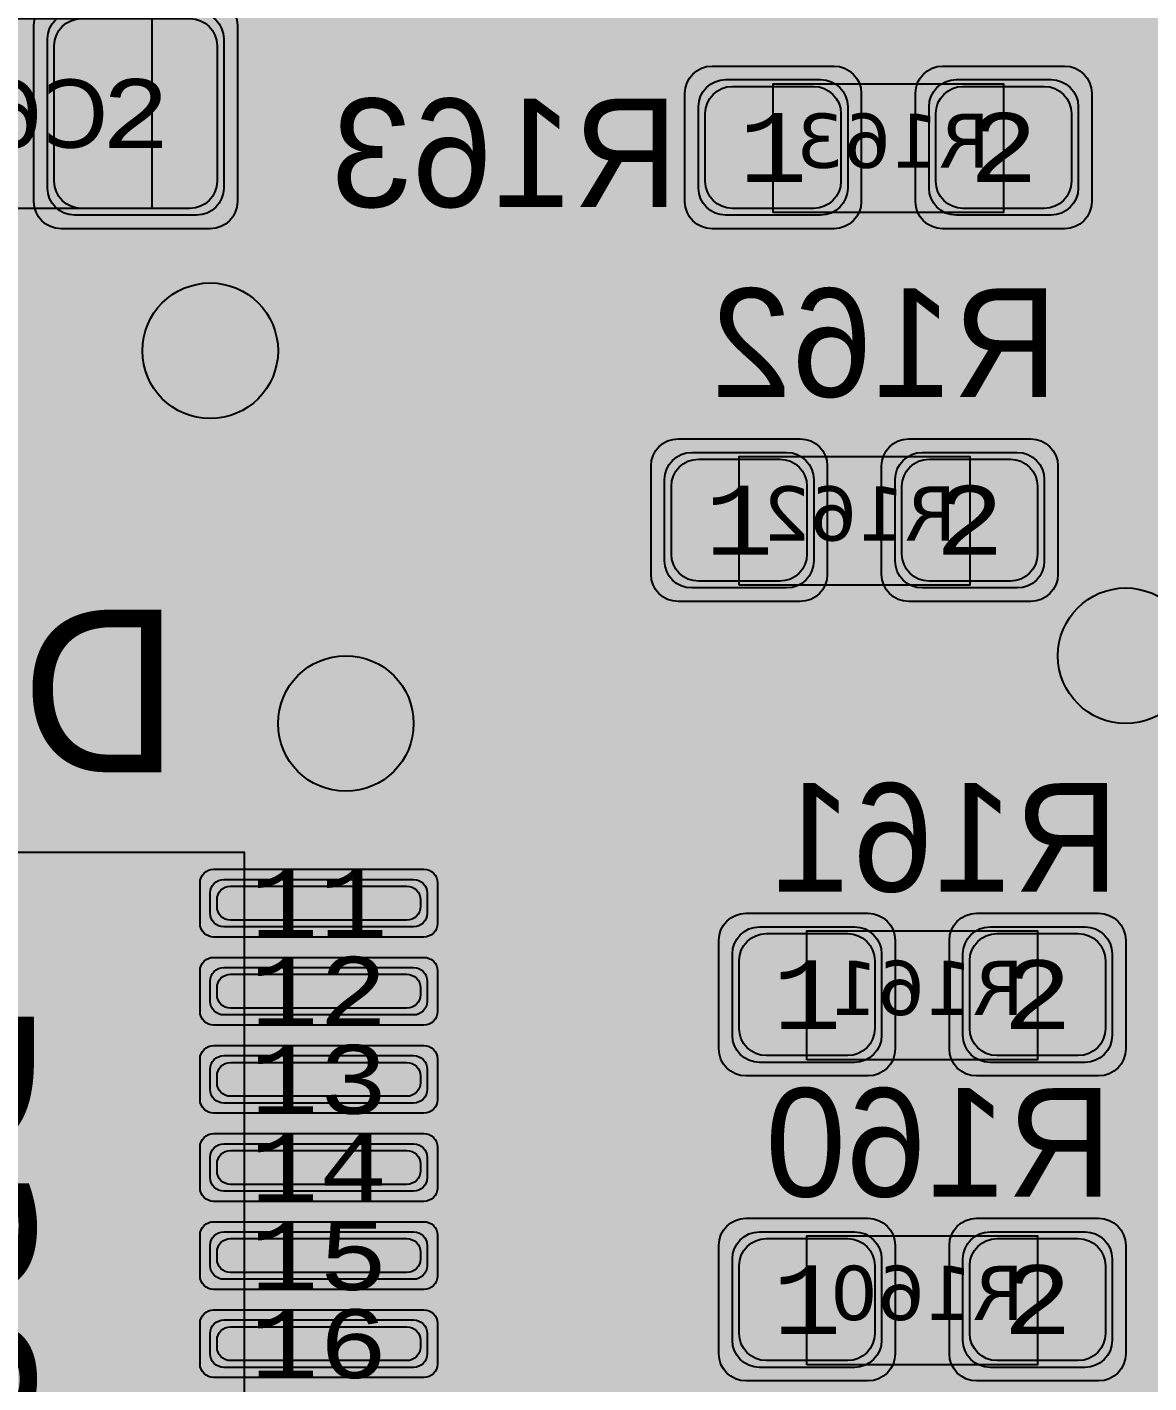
# Model space of a CAD drawing. Extents: x -98 to 119, y -207 to 98.
# Drawn here: x 20.65 to 28.92, y -18.86 to -8.86 of the extents above; entities that cross this region are included whole.
import ezdxf
from ezdxf.enums import TextEntityAlignment as Align

# ---------------------------------------------------------------- set-up
doc = ezdxf.new("R2010")
doc.units = 0
doc.header["$MEASUREMENT"] = 0
for name, color, linetype in [('ASSEMBLY_OUTLINES_BTM', 191, 'CONTINUOUS'), ('ASSEMBLY_PART_NUMBERS_BTM', 191, 'CONTINUOUS'), ('ASSEMBLY_REF_DES_BTM', 191, 'CONTINUOUS'), ('BOARD_OUTLINE', 10, 'CONTINUOUS'), ('DRILL_DRAWING', 21, 'CONTINUOUS'), ('ETCHED_TEXT_LAYER_TOP', 150, 'CONTINUOUS'), ('GENERATED_SILKSCREEN_BTM', 255, 'CONTINUOUS'), ('MANUFACTURING_OUTLINES', 10, 'CONTINUOUS'), ('MOUNTING_HOLES_LAYER_BOT17', 42, 'CONTINUOUS'), ('MOUNTING_HOLES_LAYER_TOP', 42, 'CONTINUOUS'), ('PART_PADS_SMD_BTM', 230, 'CONTINUOUS'), ('PIN_NUMBERS_BTM', 8, 'CONTINUOUS'), ('PIN_NUMBERS_TOP', 8, 'CONTINUOUS'), ('PLACEMENT_OUTLINES_BTM', 222, 'CONTINUOUS'), ('PLANE_DATA_LAYER_BOTTOM', 230, 'CONTINUOUS'), ('PLANE_SHAPES_LAYER_BOTTOM', 230, 'CONTINUOUS'), ('PLANE_SHAPES_LAYER_TOP', 150, 'CONTINUOUS'), ('ROUTE_BORDER', 151, 'CONTINUOUS'), ('SILKSCREEN_OUTLINES_BTM', 211, 'CONTINUOUS'), ('SILKSCREEN_REF_DES_BTM', 211, 'CONTINUOUS'), ('SOLDERMASK_PADS_BTM', 12, 'CONTINUOUS'), ('SOLDERPASTE_PADS_BTM', 12, 'CONTINUOUS'), ('TRACES_LAYER_BOTTOM', 230, 'CONTINUOUS')]:
    doc.layers.add(name, color=color, linetype=linetype)
doc.styles.add('COURIER_NEW', font='COUR.TTF')
doc.styles.add('VERDANA', font='verdana.TTF')
doc.styles.add('VERIBEST_GERBER_0', font='txt')

msp = doc.modelspace()

# ---------------------------------------------------------------- hatches: boundary and pattern name
at = {"layer": 'MOUNTING_HOLES_LAYER_BOT17'}
h = msp.add_hatch(color=256, dxfattribs=at)
edge = h.paths.add_edge_path()
edge.add_arc((22, -11.25), 0.5, 0, 360)
h = msp.add_hatch(color=256, dxfattribs=at)
edge = h.paths.add_edge_path()
edge.add_arc((28.75, -13.5), 0.5, 0, 360)
h = msp.add_hatch(color=256, dxfattribs=at)
edge = h.paths.add_edge_path()
edge.add_arc((23, -14), 0.5, 0, 360)
at = {"layer": 'MOUNTING_HOLES_LAYER_TOP'}
h = msp.add_hatch(color=256, dxfattribs=at)
edge = h.paths.add_edge_path()
edge.add_arc((22, -11.25), 0.5, 0, 360)
h = msp.add_hatch(color=256, dxfattribs=at)
edge = h.paths.add_edge_path()
edge.add_arc((28.75, -13.5), 0.5, 0, 360)
h = msp.add_hatch(color=256, dxfattribs=at)
edge = h.paths.add_edge_path()
edge.add_arc((23, -14), 0.5, 0, 360)
at = {"layer": 'PLANE_DATA_LAYER_BOTTOM'}
h = msp.add_hatch(color=256, dxfattribs=at)
h.paths.add_polyline_path([(-96.5, 0, -1), (96.5, 0, -1)], flags=0)
h.paths.add_polyline_path([(92.251979, -7.43598, 0.726988162), (92.479659, -3.637852, -0.308609791), (92.431259, -3.566904, -0.009635255), (92.431316, -3.563968, 0.009635011), (92.5, -0.000006), (92.5, 0.000001, 0.053325255), (90.407665, 19.562826, -0.053326925), (90.405941, 19.578942), (90.405941, 19.578943, -0.238217909), (90.436919, 19.640273, 0.661755037), (89.584154, 23.221888, -0.295297583), (89.523137, 23.277841, 0.022401018), (87.08146, 31.194059, -0.086206302), (87.076996, 31.219756), (87.076996, 31.219757, -0.210183909), (87.101696, 31.275919, 0.679382507), (85.774921, 34.749845, -0.301864993), (85.705267, 34.797373, 0.047915829), (77.514669, 50.475005, -0.145307444), (77.502324, 50.516585, -0.123988701), (77.511414, 50.552678, 0.606608991), (75.516892, 53.486368, -0.274238992), (75.44586, 53.517962, 0.021523084), (70.565432, 59.806101, -0.177595235), (70.547363, 59.855368), (70.547363, 59.855369, -0.111833303), (70.5548, 59.888203, 0.661755452), (68.116894, 62.64715, -0.295297373), (68.036725, 62.667806, 0.05833458), (51.722715, 76.687749, -0.249337829), (51.689123, 76.750923), (51.689123, 76.750924, -0.060759886), (51.691357, 76.76924, 0.714966399), (48.509213, 78.818582, -0.314871124), (48.42205, 78.81342, 0.022806677), (41.042088, 82.896302, -0.285136953), (40.999698, 82.964591), (40.999698, 82.964596, -0.004247023), (40.999709, 82.965891, 0.647046608), (37.697353, 84.5176, -0.289754858), (37.616734, 84.505806, 0.052943541), (19.031563, 90.52099, -0.30833592), (18.972104, 90.582877, 0.696982245), (15.284156, 91.27756, -0.308339612), (15.206255, 91.241547, 0.022370691), (6.993138, 92.235275, -0.315204372), (6.925536, 92.290658, 0.715888063), (3.14462, 92.496703, -0.315205261), (3.0714, 92.448994, 0.063468058), (-20.215283, 90.264015, -0.320142253), (-20.296827, 90.298428, 0.72963938), (-23.995319, 89.386755, -0.320144031), (-24.051528, 89.318386, 0.018663537), (-30.645576, 87.275991, -0.309865735), (-30.72878, 87.298418, 0.701170836), (-34.249879, 85.978007, -0.002752694), (-34.249874, 85.977168, -0.30685575), (-34.29782, 85.9064, 0.04916641), (-50.410548, 77.556603, -0.32354836), (-50.499711, 77.561018, 0.739212756), (-53.660594, 75.408706, -0.075169868), (-53.657188, 75.386179), (-53.657188, 75.386178, -0.242479425), (-53.68916, 75.324127, 0.019967737), (-59.527063, 70.80098, -0.298487087), (-59.610009, 70.791065, 0.556724412), (-62.5, 69), (-62.5, 68.999999, 0.082708518), (-62.392031, 68.351756, -0.298487573), (-62.412702, 68.270818, 0.067186589), (-78.279974, 49.27977, -0.277817809), (-78.350169, 49.24438, 0.436350868), (-80.5, 47.25), (-80.5, 47.249999, 0.141466326), (-80.192238, 46.184011, -0.141465884), (-80.180512, 46.143397), (-80.180512, 46.143396, -0.131190735), (-80.190652, 46.105416, 0.019294819), (-83.506407, 39.786053, -0.312206796), (-83.581614, 39.742899, 0.439123468), (-85.75, 37.75, 0.204829615), (-85.131688, 36.303992, -0.204830708), (-85.10813, 36.248899), (-85.10813, 36.248898, -0.100919006), (-85.114214, 36.219062, 0.048097759), (-90.466303, 19.289839, -0.314870423), (-90.530154, 19.230281, 0.714965653), (-91.24073, 15.512631, -0.269378312), (-91.202277, 15.446437), (-91.202277, 15.446436, -0.041929831), (-91.203345, 15.433723, 0.018841331), (-92.106444, 8.523669, -0.32827121), (-92.166453, 8.456161, 0.354028014), (-93.75, 6.5), (-93.75, 6.499999, 0.314708299), (-92.438077, 4.622088, -0.31470689), (-92.388093, 4.55054), (-92.388093, 4.550537, -0.012285748), (-92.388185, 4.546794, 0.012294179), (-92.5, 0.00001), (-92.5, -0.000004, 0.052933393), (-90.438132, -19.421494, -0.329408644), (-90.475468, -19.504015, 0.27173254), (-91.5, -21.25, 0.401597711), (-89.586502, -23.248128, -0.329404507), (-89.516056, -23.305059, 0.021307354), (-87.207653, -30.839509, -0.322177334), (-87.232533, -30.924924, 0.230665932), (-88, -32.499999), (-88, -32.5, 0.431495031), (-85.882787, -34.496562, -0.3221788), (-85.807634, -34.544174, 0.048016175), (-77.643233, -50.277018, -0.303878783), (-77.644537, -50.3618, 0.152518996), (-78, -51.499999), (-78, -51.5, 0.481982915), (-75.552374, -53.449264, -0.303883418), (-75.473145, -53.479475, 0.021991255), (-70.483925, -59.90214, -0.318621499), (-70.47622, -59.989968, 0.725399056), (-67.952631, -62.834176, -0.318624212), (-67.866344, -62.852281, 0.062392529), (-50.265124, -77.650932, -0.254356234), (-50.230332, -77.714899), (-50.230332, -77.7149, -0.034453173), (-50.231054, -77.725364, 0.034451935), (-50.25, -78), (-50.25, -78.000001, 0.603308224), (-47.119729, -79.649997, -0.291362646), (-47.037917, -79.64725, 0.02294124), (-39.54278, -83.621879, -0.290012797), (-39.499155, -83.690765), (-39.499155, -83.690766, -0.007130353), (-39.499186, -83.692939, 0.007132964), (-39.5, -83.749994), (-39.5, -83.75, 0.658082965), (-36.126004, -85.203319, -0.297762979), (-36.043963, -85.188513, 0.049016344), (-18.771876, -90.575199, -0.301861306), (-18.712566, -90.635139, 0.679381768), (-15.056336, -91.31372, -0.301864385), (-14.979467, -91.279054, 0.021749122), (-6.993138, -92.235275, -0.315204372), (-6.925536, -92.290658, 0.715888063), (-3.14462, -92.496703, -0.315205261), (-3.0714, -92.448994, 0.06250827), (19.869968, -90.340657, -0.345566403), (19.954737, -90.381493, 0.794356815), (23.75, -89.500001), (23.75, -89.499973, 0.005086864), (23.749586, -89.459281, -0.345588489), (23.806159, -89.384097, 0.021469451), (31.383958, -87.013201, -0.314446926), (31.468175, -87.035889, 0.700130836), (35, -85.75), (35, -85.749988, 0.009099261), (34.998675, -85.677212, -0.009057228), (34.998625, -85.674452), (34.998625, -85.674439, -0.304472205), (35.045955, -85.60392, 0.047985464), (50.721249, -77.353765, -0.31444166), (50.808431, -77.356288, 0.616218308), (54, -75.75), (54, -75.749999, 0.067758174), (53.927211, -75.215343, -0.067753523), (53.924438, -75.194974), (53.924438, -75.194973, -0.241537288), (53.95619, -75.13308, 0.022365821), (60.452055, -70.01285, -0.313111549), (60.538488, -70.003709, 0.710095351), (63.344013, -67.475653, -0.099717589), (63.33807, -67.446151), (63.33807, -67.44615, -0.206928064), (63.362073, -67.390635, 0.058205552), (77.187807, -50.973449, -0.317486674), (77.269693, -50.94147, 0.722224143), (79.294241, -47.729048, -0.173873661), (79.276877, -47.680625, -0.136094565), (79.287761, -47.641379, 0.020523482), (82.926938, -40.980152, -0.353003204), (83.013777, -40.939997, 0.48811211), (85.5, -39), (85.5, -38.999999, 0.240073604), (84.675602, -37.381988, -0.240072951), (84.644192, -37.320342), (84.644192, -37.320341, -0.104105615), (84.650658, -37.289623, 0.050546739), (90.411157, -19.546683, -0.32146983), (90.476988, -19.487077, 0.38127918), (92.25, -17.5, 0.275143701), (91.203224, -15.741772, -0.275142487), (91.163342, -15.674784), (91.163342, -15.674783, -0.042554947), (91.164442, -15.661882, 0.022235783), (92.195155, -7.50356, -0.319196338)], flags=0)
at = {"layer": 'PLANE_SHAPES_LAYER_BOTTOM'}
h = msp.add_hatch(color=256, dxfattribs=at)
h.paths.add_polyline_path([(-96.5, 0, -1), (96.5, 0, -1)], flags=0)
h.paths.add_polyline_path([(-92.5, 0, -1), (92.5, 0, -1)], flags=0)
at = {"layer": 'PLANE_SHAPES_LAYER_TOP'}
h = msp.add_hatch(color=256, dxfattribs=at)
h.paths.add_polyline_path([(-96.31345, 0, -1), (96.81345, 0, -1)], flags=0)
h.paths.add_polyline_path([(-92.25, 0, -1), (92.75, 0, -1)], flags=0)
h = msp.add_hatch(color=256, dxfattribs=at)
h.paths.add_polyline_path([(46.25, -35.15), (43.875, -38), (28.75, -38), (32.25, -34.5), (32.25, -30.5), (35.75, -30.5), (35.75, -27), (14.25, -27), (14.25, -24), (-10, -24), (-10, -18.75), (1.75, -18.75), (1.75, -9.25), (-10, -9.25), (-10, 32.75), (1.75, 32.75), (1.75, 34.25), (20.25, 34.25), (20.25, 25.25), (22.25, 23.25), (34.5, 23.25), (34.5, -26.5), (41.25, -26.5), (41.25, -20.5), (46.25, -20.5)])
h.paths.add_polyline_path([(-8.75, 10.25), (-8.75, 19.5), (1.25, 19.5), (1.25, 10.25)], flags=16)
h.paths.add_polyline_path([(6, 27.25), (6, 29.75), (15.45, 29.75), (15.45, 27.25)], flags=16)

# ---------------------------------------------------------------- linework, layer by layer
at = {"layer": 'ASSEMBLY_OUTLINES_BTM'}
for points in [[(19.42, -10.2), (19.42, -8.8), (21.57, -8.8), (21.57, -10.2)], [(26.15, -10.23), (26.15, -9.28), (27.85, -9.28), (27.85, -10.23)], [(25.9, -12.98), (25.9, -12.03), (27.6, -12.03), (27.6, -12.98)], [(26.4, -16.48), (26.4, -15.53), (28.1, -15.53), (28.1, -16.48)], [(26.4, -18.73), (26.4, -17.78), (28.1, -17.78), (28.1, -18.73)]]:
    msp.add_lwpolyline(points, close=True, dxfattribs=at)
at = {"layer": 'ASSEMBLY_OUTLINES_BTM', "const_width": 0.2}
msp.add_lwpolyline([(17.75, -21.55), (17.75, -14.95), (22.25, -14.95), (22.25, -21.55)], close=True, dxfattribs=at)
at = {"layer": 'BOARD_OUTLINE', "const_width": 0.1}
msp.add_lwpolyline([(-97.5, 0, -1), (97.5, 0, -1)], format="xyb", close=True, dxfattribs=at)
at = {"layer": 'GENERATED_SILKSCREEN_BTM', "const_width": 0.15}
for points in [[(20.769515, -8.799995, 0.000011097), (20.769508, -8.800005), (20.230492, -8.800005, 0.000011097), (20.230485, -8.799995), (20.769515, -8.799995)], [(27.283844, -9.279995, 0.000011642), (27.283836, -9.280005), (26.716164, -9.280005, 0.000011642), (26.716156, -9.279995), (27.283844, -9.279995)], [(20.769515, -10.200005), (20.230485, -10.200005, 0.000011097), (20.230492, -10.199995), (20.769508, -10.199995, 0.000011097), (20.769515, -10.200005)], [(27.292098, -10.230005), (26.707902, -10.230005, 0.000012231), (26.707911, -10.229995), (27.292089, -10.229995, 0.000012231), (27.292098, -10.230005)], [(27.033844, -12.029995, 0.000011642), (27.033836, -12.030005), (26.466164, -12.030005, 0.000011642), (26.466156, -12.029995), (27.033844, -12.029995)], [(27.042098, -12.980005), (26.457902, -12.980005, 0.000012231), (26.457911, -12.979995), (27.042089, -12.979995, 0.000012231), (27.042098, -12.980005)], [(22.250005, -15.075), (22.249995, -15.075), (22.249995, -14.950005), (17.750005, -14.950005), (17.750005, -15.075), (17.749995, -15.075), (17.749995, -14.95, -0.414213562), (17.75, -14.949995), (22.25, -14.949995, -0.414213562), (22.250005, -14.95), (22.250005, -15.075)], [(27.533844, -15.529995, 0.000011642), (27.533836, -15.530005), (26.966164, -15.530005, 0.000011642), (26.966156, -15.529995), (27.533844, -15.529995)], [(27.542098, -16.480005), (26.957902, -16.480005, 0.000012231), (26.957911, -16.479995), (27.542089, -16.479995, 0.000012231), (27.542098, -16.480005)], [(27.533844, -17.779995, 0.000011642), (27.533836, -17.780005), (26.966164, -17.780005, 0.000011642), (26.966156, -17.779995), (27.533844, -17.779995)], [(27.542098, -18.730005), (26.957902, -18.730005, 0.000012231), (26.957911, -18.729995), (27.542089, -18.729995, 0.000012231), (27.542098, -18.730005)]]:
    msp.add_lwpolyline(points, format="xyb", dxfattribs=at)
for points in [[(24.4712, -10.1708), (24.4776, -10.1724), (24.4816, -10.1756), (24.4832, -10.1812), (24.484, -10.1876), (24.4832, -10.1932), (24.4816, -10.1988), (24.4776, -10.2028), (24.4712, -10.2036), (24.1592, -10.2036), (24.1536, -10.2028), (24.1488, -10.1988), (24.1464, -10.1932), (24.1456, -10.1876), (24.1464, -10.1812), (24.1488, -10.1756), (24.1536, -10.1724), (24.1592, -10.1708), (24.3, -10.1708), (24.3, -9.4196), (24.3008, -9.414), (24.3032, -9.41), (24.3072, -9.4076), (24.3128, -9.4068), (24.3168, -9.406), (24.3208, -9.406), (24.324, -9.4076), (24.3272, -9.4108), (24.4832, -9.63), (24.4848, -9.6332), (24.4856, -9.6356), (24.4856, -9.6412), (24.4832, -9.646), (24.4792, -9.65), (24.4744, -9.6532), (24.4688, -9.6548), (24.4656, -9.6548), (24.4632, -9.654), (24.4592, -9.6492), (24.3312, -9.47), (24.3312, -10.1708), (24.4712, -10.1708)], [(22.9608, -10.2004), (23.096, -10.0908), (23.0984, -10.0892), (23.1, -10.0868), (23.1008, -10.0844), (23.1008, -10.082), (23.1, -10.0764), (23.0968, -10.0708), (23.0928, -10.0668), (23.088, -10.0636), (23.0824, -10.0628), (23.0768, -10.0644), (22.9464, -10.1708), (22.688, -10.1708), (22.5632, -10.07), (22.5632, -9.9212), (22.6864, -9.8196), (22.8192, -9.8196), (22.8256, -9.818), (22.8296, -9.8148), (22.832, -9.8092), (22.8328, -9.8036), (22.832, -9.798), (22.8296, -9.7932), (22.8256, -9.7892), (22.8192, -9.7876), (22.6864, -9.7876), (22.5632, -9.686), (22.5632, -9.5372), (22.688, -9.4364), (22.9464, -9.4364), (23.0768, -9.5428), (23.0824, -9.5444), (23.088, -9.5436), (23.0928, -9.5412), (23.0968, -9.5364), (23.1, -9.5316), (23.1008, -9.526), (23.1008, -9.5228), (23.1, -9.5204), (23.0984, -9.518), (23.096, -9.5164), (22.9608, -9.4068), (22.9584, -9.406), (22.956, -9.4052), (22.9552, -9.4044), (22.952, -9.4036), (22.6824, -9.4036), (22.6784, -9.4044), (22.6768, -9.4052), (22.6752, -9.406), (22.672, -9.4068), (22.5368, -9.5164), (22.5344, -9.5204), (22.5336, -9.5236), (22.532, -9.526), (22.5312, -9.5292), (22.5312, -9.694), (22.532, -9.6964), (22.5336, -9.702), (22.5344, -9.706), (22.5368, -9.7076), (22.6544, -9.8036), (22.5368, -9.8996), (22.536, -9.9012), (22.5344, -9.9028), (22.5336, -9.9036), (22.5336, -9.9052), (22.532, -9.9108), (22.5312, -9.9132), (22.5312, -10.078), (22.532, -10.082), (22.5336, -10.0852), (22.5344, -10.0884), (22.5368, -10.0908), (22.672, -10.2004), (22.6752, -10.202), (22.676, -10.2028), (22.6784, -10.2028), (22.6792, -10.2036), (22.68, -10.2036), (22.6824, -10.2036), (22.952, -10.2036), (22.9552, -10.2028), (22.9584, -10.202), (22.9608, -10.2004)], [(23.4272, -9.4068), (23.2928, -9.5164), (23.2896, -9.5204), (23.288, -9.5268), (23.2888, -9.5316), (23.2904, -9.5356), (23.2928, -9.5388), (23.2968, -9.542), (23.3008, -9.5444), (23.3048, -9.5452), (23.3088, -9.5452), (23.312, -9.5428), (23.4432, -9.4364), (23.7024, -9.4364), (23.8256, -9.5372), (23.8256, -9.8244), (23.7168, -9.7356), (23.7136, -9.7348), (23.712, -9.734), (23.7112, -9.734), (23.7112, -9.7332), (23.7072, -9.7324), (23.4376, -9.7324), (23.4344, -9.7332), (23.4344, -9.734), (23.4328, -9.734), (23.4304, -9.7348), (23.428, -9.7356), (23.2928, -9.8444), (23.292, -9.8468), (23.2904, -9.8476), (23.2896, -9.8484), (23.2896, -9.85), (23.288, -9.8556), (23.2872, -9.858), (23.2872, -10.078), (23.288, -10.082), (23.2896, -10.0852), (23.2904, -10.0884), (23.2928, -10.0908), (23.4272, -10.2004), (23.4312, -10.202), (23.432, -10.2028), (23.4344, -10.2028), (23.4352, -10.2036), (23.436, -10.2036), (23.4376, -10.2036), (23.7072, -10.2036), (23.7104, -10.2028), (23.7136, -10.202), (23.7168, -10.2004), (23.8512, -10.0908), (23.8536, -10.0892), (23.8544, -10.0884), (23.856, -10.086), (23.8576, -10.0804), (23.8584, -10.078), (23.8584, -9.5292), (23.8576, -9.5252), (23.856, -9.522), (23.8544, -9.5204), (23.8536, -9.5188), (23.8512, -9.5164), (23.7168, -9.4068), (23.7136, -9.406), (23.712, -9.4052), (23.7104, -9.4044), (23.7072, -9.4036), (23.4376, -9.4036), (23.4344, -9.4044), (23.4328, -9.4052), (23.4304, -9.406), (23.4272, -9.4068)], [(24.776, -9.7076), (24.7736, -9.706), (24.7728, -9.702), (24.7712, -9.698), (24.7704, -9.694), (24.7704, -9.5292), (24.7712, -9.5252), (24.7728, -9.5228), (24.7728, -9.5204), (24.7736, -9.5196), (24.7752, -9.5188), (24.776, -9.5172), (24.912, -9.4068), (24.916, -9.4052), (24.9192, -9.4044), (24.9224, -9.4036), (25.3256, -9.4036), (25.3328, -9.4052), (25.3376, -9.4092), (25.3416, -9.414), (25.3432, -9.4196), (25.3432, -10.1876), (25.3416, -10.194), (25.3376, -10.198), (25.3328, -10.2004), (25.3272, -10.2012), (25.3208, -10.2004), (25.3152, -10.198), (25.3112, -10.194), (25.3096, -10.1876), (25.3096, -9.8196), (24.9336, -9.8196), (24.8024, -10.1924), (24.7992, -10.198), (24.7936, -10.2012), (24.788, -10.202), (24.7824, -10.2004), (24.7776, -10.198), (24.7736, -10.194), (24.772, -10.1884), (24.7728, -10.182), (24.904, -9.8092), (24.776, -9.7076)], [(25.3096, -9.4364), (24.9272, -9.4364), (24.8024, -9.5372), (24.8024, -9.686), (24.9272, -9.7876), (25.3096, -9.7876), (25.3096, -9.4364)], [(23.8256, -9.866), (23.8256, -10.07), (23.7024, -10.1708), (23.444, -10.1708), (23.3192, -10.07), (23.3192, -9.866), (23.444, -9.7644), (23.7024, -9.7644), (23.8256, -9.866)], [(27.2712, -11.5708), (27.2776, -11.5724), (27.2816, -11.5756), (27.2832, -11.5812), (27.284, -11.5876), (27.2832, -11.5932), (27.2816, -11.5988), (27.2776, -11.6028), (27.2712, -11.6036), (26.9592, -11.6036), (26.9536, -11.6028), (26.9488, -11.5988), (26.9464, -11.5932), (26.9456, -11.5876), (26.9464, -11.5812), (26.9488, -11.5756), (26.9536, -11.5724), (26.9592, -11.5708), (27.1, -11.5708), (27.1, -10.8196), (27.1008, -10.814), (27.1032, -10.81), (27.1072, -10.8076), (27.1128, -10.8068), (27.1168, -10.806), (27.1208, -10.806), (27.124, -10.8076), (27.1272, -10.8108), (27.2832, -11.03), (27.2848, -11.0332), (27.2856, -11.0356), (27.2856, -11.0412), (27.2832, -11.046), (27.2792, -11.05), (27.2744, -11.0532), (27.2688, -11.0548), (27.2656, -11.0548), (27.2632, -11.054), (27.2592, -11.0492), (27.1312, -10.87), (27.1312, -11.5708), (27.2712, -11.5708)], [(25.4712, -10.8068), (25.3368, -10.9164), (25.3344, -10.9204), (25.3336, -10.9236), (25.332, -10.926), (25.3312, -10.9292), (25.3312, -11.0388), (25.332, -11.042), (25.3336, -11.0468), (25.3344, -11.0508), (25.3368, -11.0524), (25.8696, -11.4852), (25.8696, -11.5708), (25.3472, -11.5708), (25.3416, -11.5724), (25.3368, -11.5756), (25.3344, -11.5812), (25.3336, -11.5876), (25.3344, -11.5932), (25.3368, -11.5988), (25.3416, -11.602), (25.3472, -11.6036), (25.8864, -11.6036), (25.8928, -11.602), (25.8968, -11.598), (25.9008, -11.594), (25.9024, -11.5876), (25.9024, -11.478), (25.9016, -11.4756), (25.9, -11.47), (25.8984, -11.4676), (25.8976, -11.466), (25.8952, -11.4644), (25.3632, -11.0308), (25.3632, -10.9372), (25.488, -10.8364), (25.7464, -10.8364), (25.8768, -10.9428), (25.8824, -10.9444), (25.888, -10.9436), (25.8928, -10.9412), (25.8968, -10.9364), (25.8992, -10.9316), (25.9, -10.926), (25.8992, -10.9204), (25.8976, -10.918), (25.8952, -10.9164), (25.7608, -10.8068), (25.7576, -10.806), (25.756, -10.8052), (25.7544, -10.8044), (25.7512, -10.8036), (25.4816, -10.8036), (25.4784, -10.8044), (25.4768, -10.8052), (25.4744, -10.806), (25.4712, -10.8068)], [(26.2272, -10.8068), (26.0928, -10.9164), (26.0896, -10.9204), (26.088, -10.9268), (26.0888, -10.9316), (26.0904, -10.9356), (26.0928, -10.9388), (26.0968, -10.942), (26.1008, -10.9444), (26.1048, -10.9452), (26.1088, -10.9452), (26.112, -10.9428), (26.2432, -10.8364), (26.5024, -10.8364), (26.6256, -10.9372), (26.6256, -11.2244), (26.5168, -11.1356), (26.5136, -11.1348), (26.512, -11.134), (26.5112, -11.134), (26.5112, -11.1332), (26.5072, -11.1324), (26.2376, -11.1324), (26.2344, -11.1332), (26.2344, -11.134), (26.2328, -11.134), (26.2304, -11.1348), (26.228, -11.1356), (26.0928, -11.2444), (26.092, -11.2468), (26.0904, -11.2476), (26.0896, -11.2484), (26.0896, -11.25), (26.088, -11.2556), (26.0872, -11.258), (26.0872, -11.478), (26.088, -11.482), (26.0896, -11.4852), (26.0904, -11.4884), (26.0928, -11.4908), (26.2272, -11.6004), (26.2312, -11.602), (26.232, -11.6028), (26.2344, -11.6028), (26.2352, -11.6036), (26.236, -11.6036), (26.2376, -11.6036), (26.5072, -11.6036), (26.5104, -11.6028), (26.5136, -11.602), (26.5168, -11.6004), (26.6512, -11.4908), (26.6536, -11.4892), (26.6544, -11.4884), (26.656, -11.486), (26.6576, -11.4804), (26.6584, -11.478), (26.6584, -10.9292), (26.6576, -10.9252), (26.656, -10.922), (26.6544, -10.9204), (26.6536, -10.9188), (26.6512, -10.9164), (26.5168, -10.8068), (26.5136, -10.806), (26.512, -10.8052), (26.5104, -10.8044), (26.5072, -10.8036), (26.2376, -10.8036), (26.2344, -10.8044), (26.2328, -10.8052), (26.2304, -10.806), (26.2272, -10.8068)], [(27.576, -11.1076), (27.5736, -11.106), (27.5728, -11.102), (27.5712, -11.098), (27.5704, -11.094), (27.5704, -10.9292), (27.5712, -10.9252), (27.5728, -10.9228), (27.5728, -10.9204), (27.5736, -10.9196), (27.5752, -10.9188), (27.576, -10.9172), (27.712, -10.8068), (27.716, -10.8052), (27.7192, -10.8044), (27.7224, -10.8036), (28.1256, -10.8036), (28.1328, -10.8052), (28.1376, -10.8092), (28.1416, -10.814), (28.1432, -10.8196), (28.1432, -11.5876), (28.1416, -11.594), (28.1376, -11.598), (28.1328, -11.6004), (28.1272, -11.6012), (28.1208, -11.6004), (28.1152, -11.598), (28.1112, -11.594), (28.1096, -11.5876), (28.1096, -11.2196), (27.7336, -11.2196), (27.6024, -11.5924), (27.5992, -11.598), (27.5936, -11.6012), (27.588, -11.602), (27.5824, -11.6004), (27.5776, -11.598), (27.5736, -11.594), (27.572, -11.5884), (27.5728, -11.582), (27.704, -11.2092), (27.576, -11.1076)], [(28.1096, -10.8364), (27.7272, -10.8364), (27.6024, -10.9372), (27.6024, -11.086), (27.7272, -11.1876), (28.1096, -11.1876), (28.1096, -10.8364)], [(26.6256, -11.266), (26.6256, -11.47), (26.5024, -11.5708), (26.244, -11.5708), (26.1192, -11.47), (26.1192, -11.266), (26.244, -11.1644), (26.5024, -11.1644), (26.6256, -11.266)], [(20.96418, -13.18462), (20.97018, -13.18222), (20.97498, -13.18102), (20.97978, -13.17982), (21.58698, -13.17982), (21.59538, -13.18222), (21.60258, -13.18822), (21.60858, -13.19542), (21.61098, -13.20382), (21.61098, -14.35582), (21.60858, -14.36542), (21.60258, -14.37142), (21.59538, -14.37862), (21.58698, -14.37982), (20.97978, -14.37982), (20.97498, -14.37982), (20.97258, -14.37862), (20.97018, -14.37742), (20.96418, -14.37502), (20.76138, -14.21062), (20.75778, -14.20582), (20.75658, -14.20342), (20.75418, -14.19742), (20.75298, -14.19142), (20.75298, -13.36822), (20.75418, -13.36222), (20.75658, -13.35862), (20.75658, -13.35502), (20.75898, -13.35382), (20.76018, -13.35262), (20.76138, -13.35022), (20.96418, -13.18462)], [(21.56058, -13.22902), (20.98818, -13.22902), (20.80098, -13.38022), (20.80098, -14.17942), (20.98818, -14.33062), (21.56058, -14.33062), (21.56058, -13.22902)], [(26.2368, -15.2208), (26.2432, -15.2224), (26.2472, -15.2256), (26.2488, -15.2312), (26.2496, -15.2376), (26.2488, -15.2432), (26.2472, -15.2488), (26.2432, -15.2528), (26.2368, -15.2536), (25.9248, -15.2536), (25.9192, -15.2528), (25.9144, -15.2488), (25.912, -15.2432), (25.9112, -15.2376), (25.912, -15.2312), (25.9144, -15.2256), (25.9192, -15.2224), (25.9248, -15.2208), (26.0656, -15.2208), (26.0656, -14.4696), (26.0664, -14.464), (26.0688, -14.46), (26.0728, -14.4576), (26.0784, -14.4568), (26.0824, -14.456), (26.0864, -14.456), (26.0896, -14.4576), (26.0928, -14.4608), (26.2488, -14.68), (26.2504, -14.6832), (26.2512, -14.6856), (26.2512, -14.6912), (26.2488, -14.696), (26.2448, -14.7), (26.24, -14.7032), (26.2344, -14.7048), (26.2312, -14.7048), (26.2288, -14.704), (26.2248, -14.6992), (26.0968, -14.52), (26.0968, -15.2208), (26.2368, -15.2208)], [(27.7208, -15.2208), (27.7272, -15.2224), (27.7312, -15.2256), (27.7328, -15.2312), (27.7336, -15.2376), (27.7328, -15.2432), (27.7312, -15.2488), (27.7272, -15.2528), (27.7208, -15.2536), (27.4088, -15.2536), (27.4032, -15.2528), (27.3984, -15.2488), (27.396, -15.2432), (27.3952, -15.2376), (27.396, -15.2312), (27.3984, -15.2256), (27.4032, -15.2224), (27.4088, -15.2208), (27.5496, -15.2208), (27.5496, -14.4696), (27.5504, -14.464), (27.5528, -14.46), (27.5568, -14.4576), (27.5624, -14.4568), (27.5664, -14.456), (27.5704, -14.456), (27.5736, -14.4576), (27.5768, -14.4608), (27.7328, -14.68), (27.7344, -14.6832), (27.7352, -14.6856), (27.7352, -14.6912), (27.7328, -14.696), (27.7288, -14.7), (27.724, -14.7032), (27.7184, -14.7048), (27.7152, -14.7048), (27.7128, -14.704), (27.7088, -14.6992), (27.5808, -14.52), (27.5808, -15.2208), (27.7208, -15.2208)], [(26.6768, -14.4568), (26.5424, -14.5664), (26.5392, -14.5704), (26.5376, -14.5768), (26.5384, -14.5816), (26.54, -14.5856), (26.5424, -14.5888), (26.5464, -14.592), (26.5504, -14.5944), (26.5544, -14.5952), (26.5584, -14.5952), (26.5616, -14.5928), (26.6928, -14.4864), (26.952, -14.4864), (27.0752, -14.5872), (27.0752, -14.8744), (26.9664, -14.7856), (26.9632, -14.7848), (26.9616, -14.784), (26.9608, -14.784), (26.9608, -14.7832), (26.9568, -14.7824), (26.6872, -14.7824), (26.684, -14.7832), (26.684, -14.784), (26.6824, -14.784), (26.68, -14.7848), (26.6776, -14.7856), (26.5424, -14.8944), (26.5416, -14.8968), (26.54, -14.8976), (26.5392, -14.8984), (26.5392, -14.9), (26.5376, -14.9056), (26.5368, -14.908), (26.5368, -15.128), (26.5376, -15.132), (26.5392, -15.1352), (26.54, -15.1384), (26.5424, -15.1408), (26.6768, -15.2504), (26.6808, -15.252), (26.6816, -15.2528), (26.684, -15.2528), (26.6848, -15.2536), (26.6856, -15.2536), (26.6872, -15.2536), (26.9568, -15.2536), (26.96, -15.2528), (26.9632, -15.252), (26.9664, -15.2504), (27.1008, -15.1408), (27.1032, -15.1392), (27.104, -15.1384), (27.1056, -15.136), (27.1072, -15.1304), (27.108, -15.128), (27.108, -14.5792), (27.1072, -14.5752), (27.1056, -14.572), (27.104, -14.5704), (27.1032, -14.5688), (27.1008, -14.5664), (26.9664, -14.4568), (26.9632, -14.456), (26.9616, -14.4552), (26.96, -14.4544), (26.9568, -14.4536), (26.6872, -14.4536), (26.684, -14.4544), (26.6824, -14.4552), (26.68, -14.456), (26.6768, -14.4568)], [(28.0256, -14.7576), (28.0232, -14.756), (28.0224, -14.752), (28.0208, -14.748), (28.02, -14.744), (28.02, -14.5792), (28.0208, -14.5752), (28.0224, -14.5728), (28.0224, -14.5704), (28.0232, -14.5696), (28.0248, -14.5688), (28.0256, -14.5672), (28.1616, -14.4568), (28.1656, -14.4552), (28.1688, -14.4544), (28.172, -14.4536), (28.5752, -14.4536), (28.5824, -14.4552), (28.5872, -14.4592), (28.5912, -14.464), (28.5928, -14.4696), (28.5928, -15.2376), (28.5912, -15.244), (28.5872, -15.248), (28.5824, -15.2504), (28.5768, -15.2512), (28.5704, -15.2504), (28.5648, -15.248), (28.5608, -15.244), (28.5592, -15.2376), (28.5592, -14.8696), (28.1832, -14.8696), (28.052, -15.2424), (28.0488, -15.248), (28.0432, -15.2512), (28.0376, -15.252), (28.032, -15.2504), (28.0272, -15.248), (28.0232, -15.244), (28.0216, -15.2384), (28.0224, -15.232), (28.1536, -14.8592), (28.0256, -14.7576)], [(28.5592, -14.4864), (28.1768, -14.4864), (28.052, -14.5872), (28.052, -14.736), (28.1768, -14.8376), (28.5592, -14.8376), (28.5592, -14.4864)], [(27.0752, -14.916), (27.0752, -15.12), (26.952, -15.2208), (26.6936, -15.2208), (26.5688, -15.12), (26.5688, -14.916), (26.6936, -14.8144), (26.952, -14.8144), (27.0752, -14.916)], [(27.6712, -17.4708), (27.6776, -17.4724), (27.6816, -17.4756), (27.6832, -17.4812), (27.684, -17.4876), (27.6832, -17.4932), (27.6816, -17.4988), (27.6776, -17.5028), (27.6712, -17.5036), (27.3592, -17.5036), (27.3536, -17.5028), (27.3488, -17.4988), (27.3464, -17.4932), (27.3456, -17.4876), (27.3464, -17.4812), (27.3488, -17.4756), (27.3536, -17.4724), (27.3592, -17.4708), (27.5, -17.4708), (27.5, -16.7196), (27.5008, -16.714), (27.5032, -16.71), (27.5072, -16.7076), (27.5128, -16.7068), (27.5168, -16.706), (27.5208, -16.706), (27.524, -16.7076), (27.5272, -16.7108), (27.6832, -16.93), (27.6848, -16.9332), (27.6856, -16.9356), (27.6856, -16.9412), (27.6832, -16.946), (27.6792, -16.95), (27.6744, -16.9532), (27.6688, -16.9548), (27.6656, -16.9548), (27.6632, -16.954), (27.6592, -16.9492), (27.5312, -16.77), (27.5312, -17.4708), (27.6712, -17.4708)], [(26.2952, -16.8164), (26.1608, -16.7068), (26.1576, -16.706), (26.156, -16.7052), (26.1544, -16.7044), (26.1512, -16.7036), (25.8816, -16.7036), (25.8784, -16.7044), (25.8768, -16.7052), (25.8744, -16.706), (25.8712, -16.7068), (25.7368, -16.8164), (25.7344, -16.8204), (25.7336, -16.8236), (25.732, -16.826), (25.7312, -16.8292), (25.7312, -17.378), (25.732, -17.3804), (25.7336, -17.386), (25.7344, -17.3876), (25.7368, -17.3908), (25.8712, -17.5004), (25.8744, -17.5012), (25.8768, -17.502), (25.8776, -17.5028), (25.8792, -17.5036), (25.8816, -17.5036), (26.1512, -17.5036), (26.1544, -17.5028), (26.1576, -17.502), (26.1608, -17.5004), (26.2952, -17.3908), (26.2976, -17.3892), (26.2984, -17.3884), (26.3, -17.386), (26.3016, -17.3804), (26.3024, -17.378), (26.3024, -16.8292), (26.3016, -16.826), (26.3, -16.8236), (26.2992, -16.8204), (26.2952, -16.8164)], [(26.1968, -17.4308), (26.1464, -17.4708), (25.888, -17.4708), (25.7632, -17.37), (25.7632, -16.8372), (25.8104, -16.7996), (26.1968, -17.4308)], [(26.2696, -16.8372), (26.2696, -17.37), (26.2224, -17.41), (25.8352, -16.7788), (25.888, -16.7364), (26.1464, -16.7364), (26.2696, -16.8372)], [(26.6272, -16.7068), (26.4928, -16.8164), (26.4896, -16.8204), (26.488, -16.8268), (26.4888, -16.8316), (26.4904, -16.8356), (26.4928, -16.8388), (26.4968, -16.842), (26.5008, -16.8444), (26.5048, -16.8452), (26.5088, -16.8452), (26.512, -16.8428), (26.6432, -16.7364), (26.9024, -16.7364), (27.0256, -16.8372), (27.0256, -17.1244), (26.9168, -17.0356), (26.9136, -17.0348), (26.912, -17.034), (26.9112, -17.034), (26.9112, -17.0332), (26.9072, -17.0324), (26.6376, -17.0324), (26.6344, -17.0332), (26.6344, -17.034), (26.6328, -17.034), (26.6304, -17.0348), (26.628, -17.0356), (26.4928, -17.1444), (26.492, -17.1468), (26.4904, -17.1476), (26.4896, -17.1484), (26.4896, -17.15), (26.488, -17.1556), (26.4872, -17.158), (26.4872, -17.378), (26.488, -17.382), (26.4896, -17.3852), (26.4904, -17.3884), (26.4928, -17.3908), (26.6272, -17.5004), (26.6312, -17.502), (26.632, -17.5028), (26.6344, -17.5028), (26.6352, -17.5036), (26.636, -17.5036), (26.6376, -17.5036), (26.9072, -17.5036), (26.9104, -17.5028), (26.9136, -17.502), (26.9168, -17.5004), (27.0512, -17.3908), (27.0536, -17.3892), (27.0544, -17.3884), (27.056, -17.386), (27.0576, -17.3804), (27.0584, -17.378), (27.0584, -16.8292), (27.0576, -16.8252), (27.056, -16.822), (27.0544, -16.8204), (27.0536, -16.8188), (27.0512, -16.8164), (26.9168, -16.7068), (26.9136, -16.706), (26.912, -16.7052), (26.9104, -16.7044), (26.9072, -16.7036), (26.6376, -16.7036), (26.6344, -16.7044), (26.6328, -16.7052), (26.6304, -16.706), (26.6272, -16.7068)], [(27.976, -17.0076), (27.9736, -17.006), (27.9728, -17.002), (27.9712, -16.998), (27.9704, -16.994), (27.9704, -16.8292), (27.9712, -16.8252), (27.9728, -16.8228), (27.9728, -16.8204), (27.9736, -16.8196), (27.9752, -16.8188), (27.976, -16.8172), (28.112, -16.7068), (28.116, -16.7052), (28.1192, -16.7044), (28.1224, -16.7036), (28.5256, -16.7036), (28.5328, -16.7052), (28.5376, -16.7092), (28.5416, -16.714), (28.5432, -16.7196), (28.5432, -17.4876), (28.5416, -17.494), (28.5376, -17.498), (28.5328, -17.5004), (28.5272, -17.5012), (28.5208, -17.5004), (28.5152, -17.498), (28.5112, -17.494), (28.5096, -17.4876), (28.5096, -17.1196), (28.1336, -17.1196), (28.0024, -17.4924), (27.9992, -17.498), (27.9936, -17.5012), (27.988, -17.502), (27.9824, -17.5004), (27.9776, -17.498), (27.9736, -17.494), (27.972, -17.4884), (27.9728, -17.482), (28.104, -17.1092), (27.976, -17.0076)], [(28.5096, -16.7364), (28.1272, -16.7364), (28.0024, -16.8372), (28.0024, -16.986), (28.1272, -17.0876), (28.5096, -17.0876), (28.5096, -16.7364)], [(27.0256, -17.166), (27.0256, -17.37), (26.9024, -17.4708), (26.644, -17.4708), (26.5192, -17.37), (26.5192, -17.166), (26.644, -17.0644), (26.9024, -17.0644), (27.0256, -17.166)], [(27.6092, -19.1992), (27.4812, -19.02), (27.4812, -19.7208)]]:
    msp.add_lwpolyline(points, dxfattribs=at)
for points in [[(22.249995, -15.725), (22.249995, -15.575), (22.250005, -15.575), (22.250005, -15.725)], [(22.249995, -16.375), (22.249995, -16.225), (22.250005, -16.225), (22.250005, -16.375)], [(22.249995, -17.025), (22.249995, -16.875), (22.250005, -16.875), (22.250005, -17.025)], [(22.249995, -17.675), (22.249995, -17.525), (22.250005, -17.525), (22.250005, -17.675)], [(22.249995, -18.325), (22.249995, -18.175), (22.250005, -18.175), (22.250005, -18.325)], [(22.249995, -18.975), (22.249995, -18.825), (22.250005, -18.825), (22.250005, -18.975)]]:
    msp.add_lwpolyline(points, close=True, dxfattribs=at)
at = {"layer": 'MANUFACTURING_OUTLINES'}
msp.add_circle((0, 0), 97.575405, dxfattribs=at)
at = {"layer": 'MOUNTING_HOLES_LAYER_BOT17'}
for centre in [(22, -11.25), (28.75, -13.5), (23, -14)]:
    msp.add_circle(centre, 0.5, dxfattribs=at)
at = {"layer": 'MOUNTING_HOLES_LAYER_TOP'}
for centre in [(22, -11.25), (28.75, -13.5), (23, -14)]:
    msp.add_circle(centre, 0.5, dxfattribs=at)
at = {"layer": 'PART_PADS_SMD_BTM'}
for points in [[(21.9, -8.75, -0.414213562), (22.1, -8.95), (22.1, -10.05, -0.414213562), (21.9, -10.25), (21, -10.25, -0.414213562), (20.8, -10.05), (20.8, -8.95, -0.414213562), (21, -8.75)], [(25.6, -9.45, -0.414213562), (25.8, -9.25), (26.5, -9.25, -0.414213562), (26.7, -9.45), (26.7, -10.05, -0.414213562), (26.5, -10.25), (25.8, -10.25, -0.414213562), (25.6, -10.05)], [(27.3, -9.45, -0.414213562), (27.5, -9.25), (28.2, -9.25, -0.414213562), (28.4, -9.45), (28.4, -10.05, -0.414213562), (28.2, -10.25), (27.5, -10.25, -0.414213562), (27.3, -10.05)], [(25.35, -12.2, -0.414213562), (25.55, -12), (26.25, -12, -0.414213562), (26.45, -12.2), (26.45, -12.8, -0.414213562), (26.25, -13), (25.55, -13, -0.414213562), (25.35, -12.8)], [(27.05, -12.2, -0.414213562), (27.25, -12), (27.95, -12, -0.414213562), (28.15, -12.2), (28.15, -12.8, -0.414213562), (27.95, -13), (27.25, -13, -0.414213562), (27.05, -12.8)], [(22, -15.25, -0.414213562), (22.1, -15.15), (23.5, -15.15, -0.414213562), (23.6, -15.25), (23.6, -15.4, -0.414213562), (23.5, -15.5), (22.1, -15.5, -0.414213562), (22, -15.4)], [(25.85, -15.7, -0.414213562), (26.05, -15.5), (26.75, -15.5, -0.414213562), (26.95, -15.7), (26.95, -16.3, -0.414213562), (26.75, -16.5), (26.05, -16.5, -0.414213562), (25.85, -16.3)], [(27.55, -15.7, -0.414213562), (27.75, -15.5), (28.45, -15.5, -0.414213562), (28.65, -15.7), (28.65, -16.3, -0.414213562), (28.45, -16.5), (27.75, -16.5, -0.414213562), (27.55, -16.3)], [(22, -15.9, -0.414213562), (22.1, -15.8), (23.5, -15.8, -0.414213562), (23.6, -15.9), (23.6, -16.05, -0.414213562), (23.5, -16.15), (22.1, -16.15, -0.414213562), (22, -16.05)], [(22, -16.55, -0.414213562), (22.1, -16.45), (23.5, -16.45, -0.414213562), (23.6, -16.55), (23.6, -16.7, -0.414213562), (23.5, -16.8), (22.1, -16.8, -0.414213562), (22, -16.7)], [(22, -17.2, -0.414213562), (22.1, -17.1), (23.5, -17.1, -0.414213562), (23.6, -17.2), (23.6, -17.35, -0.414213562), (23.5, -17.45), (22.1, -17.45, -0.414213562), (22, -17.35)], [(22, -17.85, -0.414213562), (22.1, -17.75), (23.5, -17.75, -0.414213562), (23.6, -17.85), (23.6, -18, -0.414213562), (23.5, -18.1), (22.1, -18.1, -0.414213562), (22, -18)], [(25.85, -17.95, -0.414213562), (26.05, -17.75), (26.75, -17.75, -0.414213562), (26.95, -17.95), (26.95, -18.55, -0.414213562), (26.75, -18.75), (26.05, -18.75, -0.414213562), (25.85, -18.55)], [(27.55, -17.95, -0.414213562), (27.75, -17.75), (28.45, -17.75, -0.414213562), (28.65, -17.95), (28.65, -18.55, -0.414213562), (28.45, -18.75), (27.75, -18.75, -0.414213562), (27.55, -18.55)], [(22, -18.5, -0.414213562), (22.1, -18.4), (23.5, -18.4, -0.414213562), (23.6, -18.5), (23.6, -18.65, -0.414213562), (23.5, -18.75), (22.1, -18.75, -0.414213562), (22, -18.65)]]:
    msp.add_lwpolyline(points, format="xyb", close=True, dxfattribs=at)
at = {"layer": 'PLACEMENT_OUTLINES_BTM'}
for points in [[(19.42, -10.2), (19.42, -8.8), (21.57, -8.8), (21.57, -10.2)], [(26.15, -10.23), (26.15, -9.28), (27.85, -9.28), (27.85, -10.23)], [(25.9, -12.98), (25.9, -12.03), (27.6, -12.03), (27.6, -12.98)], [(17.75, -21.55), (17.75, -14.95), (22.25, -14.95), (22.25, -21.55)], [(26.4, -16.48), (26.4, -15.53), (28.1, -15.53), (28.1, -16.48)], [(26.4, -18.73), (26.4, -17.78), (28.1, -17.78), (28.1, -18.73)]]:
    msp.add_lwpolyline(points, close=True, dxfattribs=at)
at = {"layer": 'ROUTE_BORDER'}
msp.add_circle((0, 0), 96.5, dxfattribs=at)
at = {"layer": 'SILKSCREEN_OUTLINES_BTM'}
for points in [[(19.42, -10.2), (19.42, -8.8), (21.57, -8.8), (21.57, -10.2)], [(26.15, -10.23), (26.15, -9.28), (27.85, -9.28), (27.85, -10.23)], [(25.9, -12.98), (25.9, -12.03), (27.6, -12.03), (27.6, -12.98)], [(17.75, -21.55), (17.75, -14.95), (22.25, -14.95), (22.25, -21.55)], [(26.4, -16.48), (26.4, -15.53), (28.1, -15.53), (28.1, -16.48)], [(26.4, -18.73), (26.4, -17.78), (28.1, -17.78), (28.1, -18.73)]]:
    msp.add_lwpolyline(points, close=True, dxfattribs=at)
at = {"layer": 'SOLDERMASK_PADS_BTM'}
for points in [[(22, -8.65, -0.414213562), (22.2, -8.85), (22.2, -10.15, -0.414213562), (22, -10.35), (20.9, -10.35, -0.414213562), (20.7, -10.15), (20.7, -8.85, -0.414213562), (20.9, -8.65)], [(25.5, -9.35, -0.414213562), (25.7, -9.15), (26.6, -9.15, -0.414213562), (26.8, -9.35), (26.8, -10.15, -0.414213562), (26.6, -10.35), (25.7, -10.35, -0.414213562), (25.5, -10.15)], [(27.2, -9.35, -0.414213562), (27.4, -9.15), (28.3, -9.15, -0.414213562), (28.5, -9.35), (28.5, -10.15, -0.414213562), (28.3, -10.35), (27.4, -10.35, -0.414213562), (27.2, -10.15)], [(25.25, -12.1, -0.414213562), (25.45, -11.9), (26.35, -11.9, -0.414213562), (26.55, -12.1), (26.55, -12.9, -0.414213562), (26.35, -13.1), (25.45, -13.1, -0.414213562), (25.25, -12.9)], [(26.95, -12.1, -0.414213562), (27.15, -11.9), (28.05, -11.9, -0.414213562), (28.25, -12.1), (28.25, -12.9, -0.414213562), (28.05, -13.1), (27.15, -13.1, -0.414213562), (26.95, -12.9)], [(21.925, -15.175, -0.414213562), (22.025, -15.075), (23.575, -15.075, -0.414213562), (23.675, -15.175), (23.675, -15.475, -0.414213562), (23.575, -15.575), (22.025, -15.575, -0.414213562), (21.925, -15.475)], [(25.75, -15.6, -0.414213562), (25.95, -15.4), (26.85, -15.4, -0.414213562), (27.05, -15.6), (27.05, -16.4, -0.414213562), (26.85, -16.6), (25.95, -16.6, -0.414213562), (25.75, -16.4)], [(27.45, -15.6, -0.414213562), (27.65, -15.4), (28.55, -15.4, -0.414213562), (28.75, -15.6), (28.75, -16.4, -0.414213562), (28.55, -16.6), (27.65, -16.6, -0.414213562), (27.45, -16.4)], [(21.925, -15.825, -0.414213562), (22.025, -15.725), (23.575, -15.725, -0.414213562), (23.675, -15.825), (23.675, -16.125, -0.414213562), (23.575, -16.225), (22.025, -16.225, -0.414213562), (21.925, -16.125)], [(21.925, -16.475, -0.414213562), (22.025, -16.375), (23.575, -16.375, -0.414213562), (23.675, -16.475), (23.675, -16.775, -0.414213562), (23.575, -16.875), (22.025, -16.875, -0.414213562), (21.925, -16.775)], [(21.925, -17.125, -0.414213562), (22.025, -17.025), (23.575, -17.025, -0.414213562), (23.675, -17.125), (23.675, -17.425, -0.414213562), (23.575, -17.525), (22.025, -17.525, -0.414213562), (21.925, -17.425)], [(21.925, -17.775, -0.414213562), (22.025, -17.675), (23.575, -17.675, -0.414213562), (23.675, -17.775), (23.675, -18.075, -0.414213562), (23.575, -18.175), (22.025, -18.175, -0.414213562), (21.925, -18.075)], [(25.75, -17.85, -0.414213562), (25.95, -17.65), (26.85, -17.65, -0.414213562), (27.05, -17.85), (27.05, -18.65, -0.414213562), (26.85, -18.85), (25.95, -18.85, -0.414213562), (25.75, -18.65)], [(27.45, -17.85, -0.414213562), (27.65, -17.65), (28.55, -17.65, -0.414213562), (28.75, -17.85), (28.75, -18.65, -0.414213562), (28.55, -18.85), (27.65, -18.85, -0.414213562), (27.45, -18.65)], [(21.925, -18.425, -0.414213562), (22.025, -18.325), (23.575, -18.325, -0.414213562), (23.675, -18.425), (23.675, -18.725, -0.414213562), (23.575, -18.825), (22.025, -18.825, -0.414213562), (21.925, -18.725)]]:
    msp.add_lwpolyline(points, format="xyb", close=True, dxfattribs=at)
at = {"layer": 'SOLDERPASTE_PADS_BTM'}
for points in [[(21.85, -8.8, -0.414213562), (22.05, -9), (22.05, -10, -0.414213562), (21.85, -10.2), (21.05, -10.2, -0.414213562), (20.85, -10), (20.85, -9, -0.414213562), (21.05, -8.8)], [(25.65, -9.5, -0.414213562), (25.85, -9.3), (26.45, -9.3, -0.414213562), (26.65, -9.5), (26.65, -10, -0.414213562), (26.45, -10.2), (25.85, -10.2, -0.414213562), (25.65, -10)], [(27.35, -9.5, -0.414213562), (27.55, -9.3), (28.15, -9.3, -0.414213562), (28.35, -9.5), (28.35, -10, -0.414213562), (28.15, -10.2), (27.55, -10.2, -0.414213562), (27.35, -10)], [(25.4, -12.25, -0.414213562), (25.6, -12.05), (26.2, -12.05, -0.414213562), (26.4, -12.25), (26.4, -12.75, -0.414213562), (26.2, -12.95), (25.6, -12.95, -0.414213562), (25.4, -12.75)], [(27.1, -12.25, -0.414213562), (27.3, -12.05), (27.9, -12.05, -0.414213562), (28.1, -12.25), (28.1, -12.75, -0.414213562), (27.9, -12.95), (27.3, -12.95, -0.414213562), (27.1, -12.75)], [(22.05, -15.3, -0.414213562), (22.15, -15.2), (23.45, -15.2, -0.414213562), (23.55, -15.3), (23.55, -15.35, -0.414213562), (23.45, -15.45), (22.15, -15.45, -0.414213562), (22.05, -15.35)], [(25.9, -15.75, -0.414213562), (26.1, -15.55), (26.7, -15.55, -0.414213562), (26.9, -15.75), (26.9, -16.25, -0.414213562), (26.7, -16.45), (26.1, -16.45, -0.414213562), (25.9, -16.25)], [(27.6, -15.75, -0.414213562), (27.8, -15.55), (28.4, -15.55, -0.414213562), (28.6, -15.75), (28.6, -16.25, -0.414213562), (28.4, -16.45), (27.8, -16.45, -0.414213562), (27.6, -16.25)], [(22.05, -15.95, -0.414213562), (22.15, -15.85), (23.45, -15.85, -0.414213562), (23.55, -15.95), (23.55, -16, -0.414213562), (23.45, -16.1), (22.15, -16.1, -0.414213562), (22.05, -16)], [(22.05, -16.6, -0.414213562), (22.15, -16.5), (23.45, -16.5, -0.414213562), (23.55, -16.6), (23.55, -16.65, -0.414213562), (23.45, -16.75), (22.15, -16.75, -0.414213562), (22.05, -16.65)], [(22.05, -17.25, -0.414213562), (22.15, -17.15), (23.45, -17.15, -0.414213562), (23.55, -17.25), (23.55, -17.3, -0.414213562), (23.45, -17.4), (22.15, -17.4, -0.414213562), (22.05, -17.3)], [(22.05, -17.9, -0.414213562), (22.15, -17.8), (23.45, -17.8, -0.414213562), (23.55, -17.9), (23.55, -17.95, -0.414213562), (23.45, -18.05), (22.15, -18.05, -0.414213562), (22.05, -17.95)], [(25.9, -18, -0.414213562), (26.1, -17.8), (26.7, -17.8, -0.414213562), (26.9, -18), (26.9, -18.5, -0.414213562), (26.7, -18.7), (26.1, -18.7, -0.414213562), (25.9, -18.5)], [(27.6, -18, -0.414213562), (27.8, -17.8), (28.4, -17.8, -0.414213562), (28.6, -18), (28.6, -18.5, -0.414213562), (28.4, -18.7), (27.8, -18.7, -0.414213562), (27.6, -18.5)], [(22.05, -18.55, -0.414213562), (22.15, -18.45), (23.45, -18.45, -0.414213562), (23.55, -18.55), (23.55, -18.6, -0.414213562), (23.45, -18.7), (22.15, -18.7, -0.414213562), (22.05, -18.6)]]:
    msp.add_lwpolyline(points, format="xyb", close=True, dxfattribs=at)
at = {"layer": 'TRACES_LAYER_BOTTOM'}
for points, const_width in [([(18.05, -3.675), (21.468896, -3.675), (24.547965, -6.754069), (24.547965, -8.197965), (26.1, -9.75), (26.15, -9.75)], 0.25), ([(18.05, -4.325), (21.55321, -4.325), (24.06751, -6.8393), (24.06751, -9.275364), (26.042146, -11.25), (29.65, -11.25)], 0.25), ([(18.05, -4.975), (21.637524, -4.975), (23.565985, -6.903461), (23.565985, -9.520277), (25.9, -11.854292), (25.9, -12.5)], 0.25), ([(30.15, -14.5), (25.342907, -14.5), (23.084262, -12.241355), (23.084262, -7.10091), (21.608352, -5.625), (18.05, -5.625)], 0.25), ([(21.65, -8.1), (21.45, -8.3), (21.45, -9.5)], 0.35), ([(11.05, -9.325), (17.408823, -9.325), (20.907254, -12.823431), (20.907254, -23.941685), (19.276193, -25.572746), (11.894498, -25.572746), (8.696752, -22.375), (5.053248, -22.375), (4.377333, -23.050915), (-2.632969, -23.050915), (-3.155, -22.528884), (-3.155, -19.3)], 0.25), ([(19.55, -9.5), (19.55, -10.580266), (21.482837, -12.513103), (21.482837, -20.761988), (21.895849, -21.175), (22.8, -21.175)], 0.35), ([(27.85, -9.75), (28.778552, -9.75), (29.028552, -9.5), (34.540431, -9.5), (36.233998, -11.193567), (38.683567, -11.193567), (39.95, -12.46)], 0.35), ([(39.95, -15), (38.609492, -13.659492), (34.160259, -13.659492), (33.000767, -12.5), (27.6, -12.5)], 0.35), ([(26.4, -16), (25.575, -16), (24.902409, -15.327409), (23.877409, -15.327409), (23.875, -15.325), (22.8, -15.325)], 0.35), ([(22.8, -15.975), (24.775, -15.975), (25.8, -17), (30.15, -17)], 0.25), ([(28.1, -16), (28.925, -16), (28.925001, -16.000001), (29.278551, -16.000001), (29.278552, -16), (35.960431, -16), (36.305655, -16.345224), (38.755224, -16.345224), (39.95, -17.54)], 0.35), ([(26.4, -18.25), (25.728768, -17.578768), (25.392969, -17.578768), (24.439201, -16.625), (22.8, -16.625)], 0.25), ([(22.8, -17.275), (23.923794, -17.275), (25.898794, -19.25), (30.15, -19.25)], 0.25), ([(22.8, -17.925), (23.825, -17.925), (26.4, -20.5)], 0.25), ([(28.1, -18.25), (36.291862, -18.25), (36.819203, -18.777341), (38.647341, -18.777341), (39.95, -20.08)], 0.35), ([(30.15, -21.5), (25.828248, -21.5), (25.575, -21.246752), (25.575, -20.331877), (25.507247, -20.264124), (25.507244, -20.264124), (23.81812, -18.575), (22.8, -18.575)], 0.25)]:
    msp.add_lwpolyline(points, dxfattribs=dict(at, const_width=const_width))

# ---------------------------------------------------------------- texts
at = {"layer": 'ASSEMBLY_PART_NUMBERS_BTM', "style": 'VERIBEST_GERBER_0', "text_generation_flag": 2}
for s, p in [('SN74LVC1G08DBVR', (20.29, 10.25)), ('SN74AHCT1G00DBVR', (24.79, 10)), ('ERJ-3EKF4701V', (19.21, 6.25)), ('SN74AHCT1G00DBVR', (20.04, 4.75)), ('ADG736BRMZ-REEL7', (22.71, 3.800002)), ('ERJ-3EKF4701V', (26.46, 0.75)), ('ERJ-3EKF4701V', (28.21, 0.75)), ('SN74LVC1G08DBVR', (28.04, -0.5))]:
    msp.add_text(s, height=2.032, rotation=90, dxfattribs=at).set_placement(p, align=Align.TOP_LEFT)
for p in [(27, -7.21), (30.5, -8.71), (26.75, -9.96), (31, -11.96), (27.25, -13.46), (31, -14.46), (27.25, -15.71), (31, -16.71), (27.25, -17.96)]:
    msp.add_text('ERJ-3EKF6190V', height=2.032, dxfattribs=at).set_placement(p, align=Align.TOP_LEFT)
at = {"layer": 'ASSEMBLY_REF_DES_BTM', "style": 'VERDANA', "text_generation_flag": 2}
for s, height, p in [('C62', 0.5, (21.25, -9.25)), ('R163', 0.4, (27.75, -9.5)), ('R162', 0.4, (27.5, -12.25)), ('R161', 0.4, (28, -15.75)), ('R160', 0.4, (28, -18))]:
    msp.add_text(s, height=height, dxfattribs=at).set_placement(p, align=Align.TOP_LEFT)
msp.add_text('D38', height=1.2, rotation=90, dxfattribs=at).set_placement((19.5, -16), align=Align.TOP_LEFT)
at = {"layer": 'DRILL_DRAWING', "style": 'VERIBEST_GERBER_0'}
for s, p in [('A', (21.65, -8.1)), ('R', (22, -11.25)), ('R', (28.75, -13.5)), ('R', (23, -14))]:
    msp.add_text(s, height=2, dxfattribs=at).set_placement(p, align=Align.MIDDLE_CENTER)
at = {"layer": 'ETCHED_TEXT_LAYER_TOP', "style": 'VERIBEST_GERBER_0'}
msp.add_text('COM-1', height=2, dxfattribs=at).set_placement((25.85, -16.7), align=Align.TOP_LEFT)
at = {"layer": 'PIN_NUMBERS_BTM', "style": 'COURIER_NEW'}
for s, p in [('2', (21.45, -9.5)), ('1', (26.15, -9.75)), ('2', (27.85, -9.75)), ('1', (25.9, -12.5)), ('2', (27.6, -12.5)), ('11', (22.8, -15.325)), ('12', (22.8, -15.975)), ('1', (26.4, -16)), ('2', (28.1, -16)), ('13', (22.8, -16.625)), ('14', (22.8, -17.275)), ('15', (22.8, -17.925)), ('1', (26.4, -18.25)), ('2', (28.1, -18.25)), ('16', (22.8, -18.575))]:
    msp.add_text(s, height=0.508, dxfattribs=at).set_placement(p, align=Align.MIDDLE_CENTER)
at = {"layer": 'PIN_NUMBERS_TOP', "style": 'COURIER_NEW'}
for s, p in [('2', (21.45, -9.5)), ('1', (26.15, -9.75)), ('2', (27.85, -9.75)), ('1', (25.9, -12.5)), ('2', (27.6, -12.5)), ('11', (22.8, -15.325)), ('12', (22.8, -15.975)), ('1', (26.4, -16)), ('2', (28.1, -16)), ('13', (22.8, -16.625)), ('14', (22.8, -17.275)), ('15', (22.8, -17.925)), ('1', (26.4, -18.25)), ('2', (28.1, -18.25)), ('16', (22.8, -18.575))]:
    msp.add_text(s, height=0.508, dxfattribs=at).set_placement(p, align=Align.MIDDLE_CENTER)
at = {"layer": 'SILKSCREEN_REF_DES_BTM', "style": 'VERIBEST_GERBER_0', "text_generation_flag": 2}
for s, height, p in [('R163', 0.8, (25.45, -9.39)), ('R162', 0.8, (28.25, -10.79)), ('D38', 1.2, (21.77178, -13.15942)), ('R161', 0.8, (28.7, -14.44)), ('R160', 0.8, (28.65, -16.69))]:
    msp.add_text(s, height=height, dxfattribs=at).set_placement(p, align=Align.TOP_LEFT)

doc.saveas('drawing.dxf')
